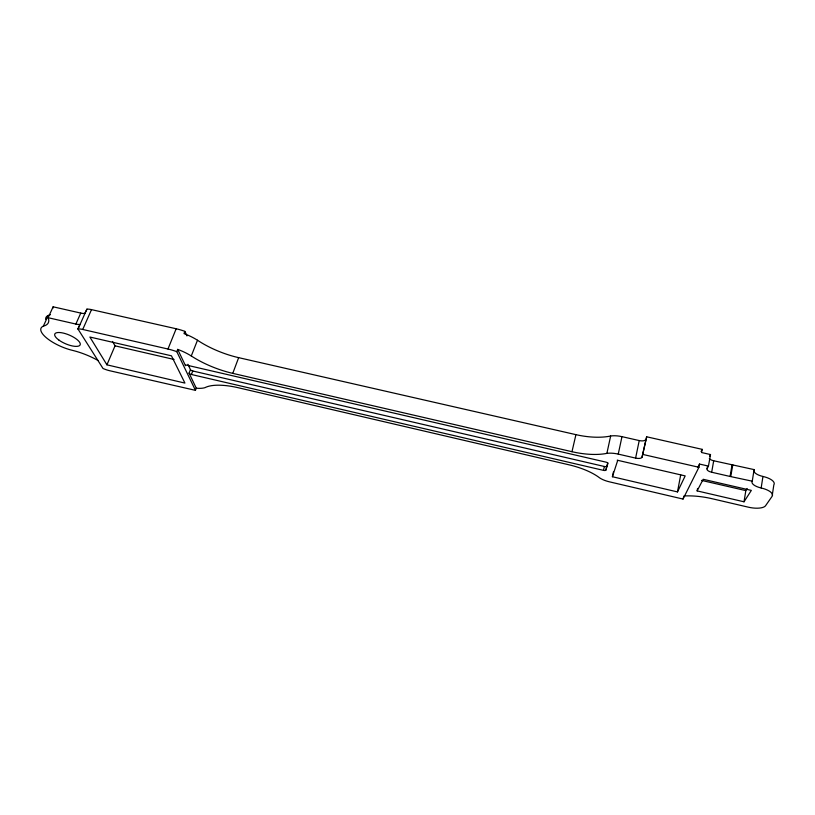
<?xml version="1.0" encoding="UTF-8"?>
<svg xmlns="http://www.w3.org/2000/svg" width="815" height="815" viewBox="0 0 815 815"><rect width="100%" height="100%" fill="white"/><g stroke="black" fill="none" stroke-linecap="round" stroke-linejoin="round"><path stroke-width="1.22" d="M772.274 495.194L773.832 484.884A14.741 5.654 9.2 0 0 762.952 476.459A12.052 4.707 8.9 0 1 754.099 469.603L713.695 460.77A5.919 2.364 9.9 0 1 709.315 458.57M187.929 364.295L190.445 369.633L189.07 373.138L196.272 388.185L197.953 388.327A28.026 10.086 21.1 0 0 204.972 387.665A49.216 17.492 19.7 0 1 238.479 387.787L569.023 464.815A41.962 15.546 13.3 0 1 599.596 477.845A15.047 5.695 12.3 0 0 609.345 481.808L683.021 499.055L683.948 495.989A40.984 14.711 10.7 0 1 712.137 498.729L748.476 507.205A14.476 5.328 9.7 0 0 765.58 505.697L772.1 496.345A14.802 5.552 9.4 0 0 761.159 487.981L762.952 476.459M761.159 487.981A12.103 4.625 9.1 0 1 752.255 481.186L754.099 469.603M697.569 488.44L697.131 490.895L744.024 501.796L745.827 490.61L747.161 488.491M752.255 481.186L730.077 476.459L732.023 464.947M730.78 476.388L732.777 464.754M730.077 476.459L711.678 472.242L713.695 460.77M711.678 472.242A5.95 2.323 10.1 0 1 707.063 468.798L707.471 466.496M707.063 468.798L708.459 466.099L710.507 454.556L701.593 452.529L702.173 449.35L646.662 436.789L642.037 457.225A5.797 2.302 11.6 0 1 635.608 458.101L618.249 454.108A15.587 6.102 12.1 0 0 606.88 453.374A46.19 18.847 12.9 0 1 571.977 451.704L232.764 373.362A55.094 21.587 20.9 0 1 192.697 356.878L191.28 355.972A28.933 10.636 21.4 0 0 178.414 349.655L177.701 349.39L176.794 351.662L195.437 390.344L109.587 370.703A13.937 4.747 22.2 0 1 102.996 368.472L77.904 328.914L79.87 324.482A10.89 3.912 23.4 0 1 75.866 324.054L48.126 317.707A38.152 13.132 24.2 0 1 43.348 326.153A26.019 8.934 23.1 0 0 46.669 338.021A26.019 8.934 23.1 0 0 72.729 350.43A35.779 11.858 22.4 0 1 98.35 360.668M683.021 499.055L698.924 467.28L699.504 464.061L708.459 466.099M613.44 471.936L612.411 476.734L677.489 491.914L680.698 474.839M642.037 457.225L646.662 436.789M635.608 458.101L639.225 440.569A5.756 2.364 11.4 0 0 645.633 439.611M618.249 454.108L621.977 436.657L639.225 440.569M606.88 453.374L610.659 436.005A15.475 6.276 11.9 0 1 621.977 436.657M189.07 373.138A2.058 0.744 21 0 0 191.403 374.493L603.508 470.367L604.353 466.486A2.201 0.856 12.4 0 0 606.747 466.17L607.756 462.859M603.508 470.367A2.201 0.846 12.5 0 0 605.902 470.061L606.747 466.17M571.977 451.704L575.93 434.65A45.874 19.356 12.7 0 0 610.659 436.005M605.902 470.061L607.909 463.48A2.231 0.866 12.4 0 0 605.983 462.146L186.981 365.212A2.088 0.764 21.2 0 0 185.514 365.711L177.701 349.39M612.411 476.734L617.729 460.343M232.764 373.362L238.652 357.653L575.93 434.65M195.437 390.344L196.272 388.185M191.403 374.493L192.768 370.988A2.058 0.754 21 0 1 190.445 369.633M191.28 355.972L197.485 340.232A28.749 10.941 21.6 0 0 184.73 333.875L184.027 333.61L184.761 331.318A28.729 10.992 21.6 0 0 176.172 328.761L91.504 309.629A13.264 4.9 23.2 0 0 87.052 309.099L84.709 313.49A10.84 3.994 23.6 0 1 80.767 313.082L53.128 306.807L48.126 317.707M77.904 328.914L78.25 328.893A13.376 4.727 22.9 0 1 82.733 329.464L167.971 349.024L176.172 328.761M106.928 364.825L89.864 337.023L171.445 355.819L184.934 383.091L106.928 364.825L115.037 345.835L112.49 341.444M82.733 329.464L91.504 309.629M78.097 328.893L86.899 309.109M75.866 324.054L80.767 313.082M43.348 326.153L48.279 315.436A37.979 13.407 24.4 0 0 50.387 314.672M677.489 491.914L685.181 475.899L617.22 460.2M701.063 451.612L702.173 449.35M697.854 467.362L699.504 464.061M709.57 456.38L710.507 454.556M697.131 490.895L703.182 479.291L751.338 490.396L744.024 501.796M643.055 454.485L698.924 467.28M701.583 480.402L745.827 490.61M115.037 345.835L174.084 359.466M192.768 370.988L604.353 466.486M176.794 351.662L176.631 351.601A28.953 10.595 21.4 0 0 167.971 349.024M197.485 340.232L198.891 341.149A54.737 22.199 21.1 0 0 238.652 357.653M184.924 331.379L186.971 335.912M45.65 319.276A25.907 9.118 23.3 0 1 48.279 315.436M53.128 306.807A37.979 13.407 24.4 0 1 53.474 307.856M58.955 340.11A13.784 4.737 23.1 0 0 80.033 345.091A13.784 4.737 23.1 0 0 63.458 333.121A13.784 4.737 23.1 0 0 58.955 340.11"/></g></svg>
